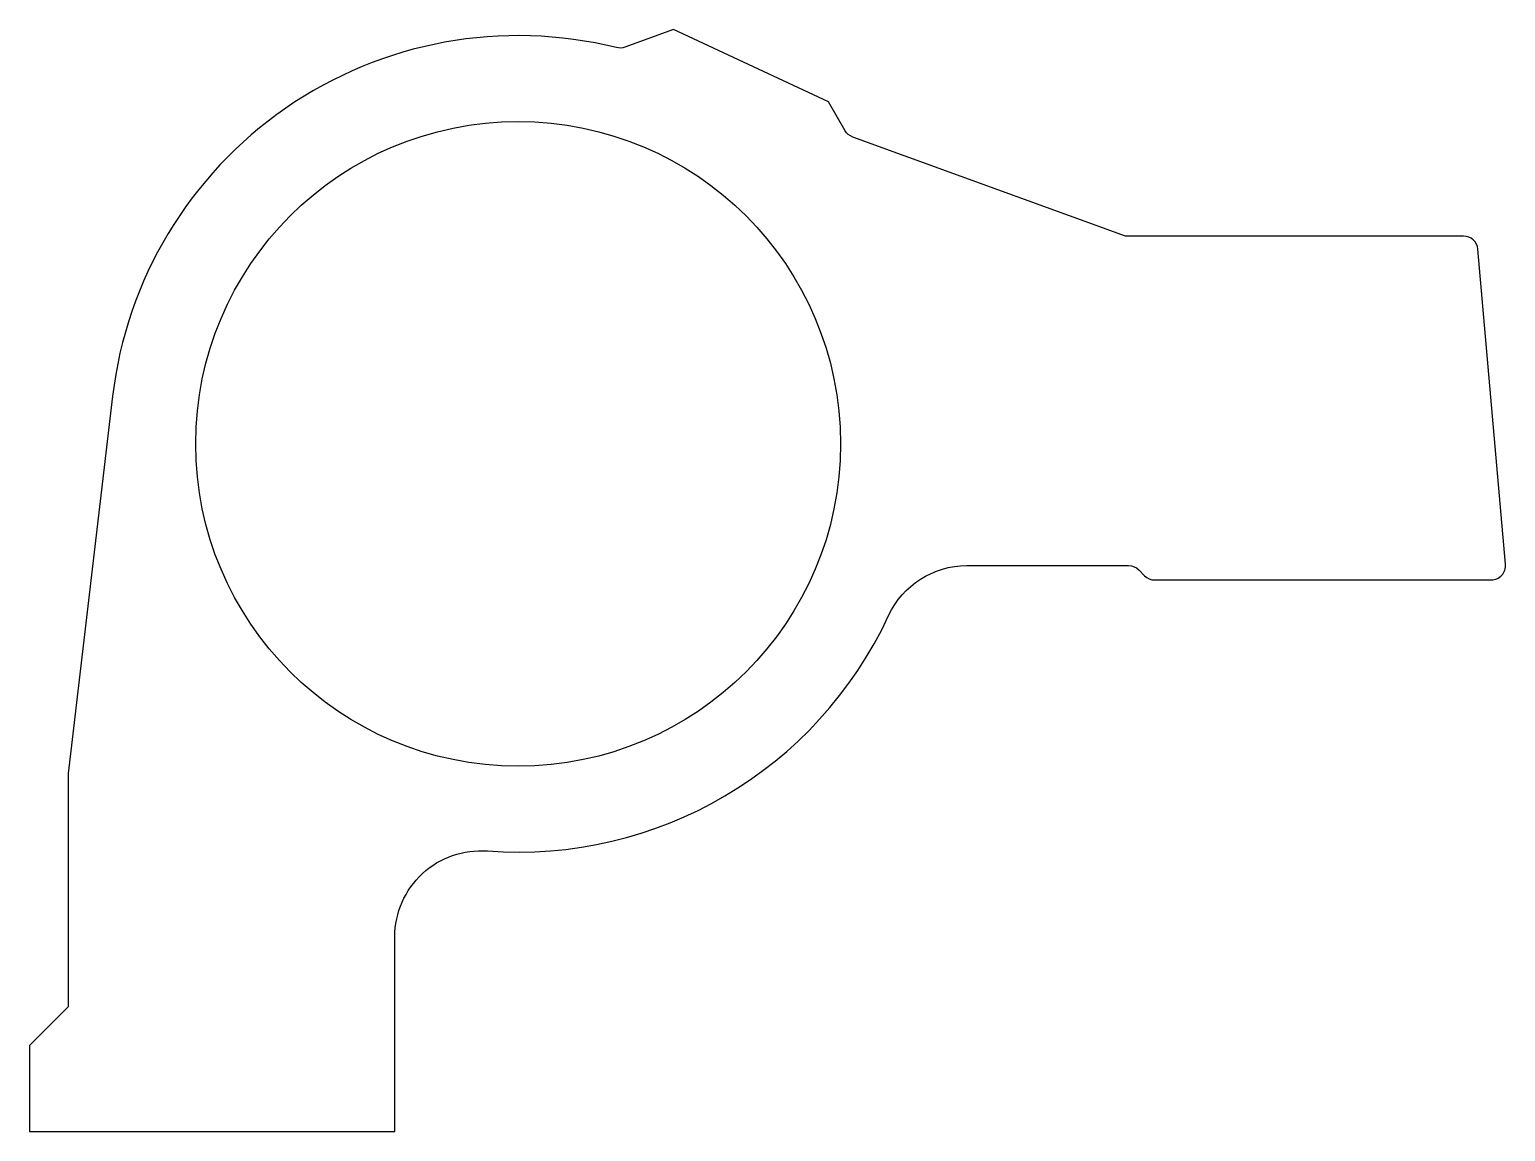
# Model space of a CAD drawing. Extents: x 818 to 921, y -69 to 8.
import ezdxf

# ---------------------------------------------------------------- set-up
doc = ezdxf.new("R2010")
doc.units = 0
doc.header["$LTSCALE"] = 15
doc.layers.get('0').update_dxf_attribs({"linetype": 'CONTINUOUS'})

msp = doc.modelspace()

# ---------------------------------------------------------------- linework, layer by layer
at = {"color": 0, "ltscale": 0.05}
msp.add_lwpolyline([(859.43, 6.37, 0.451654), (824.26, -17.96), (821.16, -44.29), (821.16, -60.59), (818.46, -63.29), (818.46, -69.29), (843.96, -69.29), (843.96, -55.69, -0.436484), (850.42, -49.71, 0.312754), (878.42, -33.27, -0.29217), (883.87, -29.79), (895.16, -29.79, -0.198912), (895.87, -30.08), (896.28, -30.5, 0.198912), (896.99, -30.79), (920.47, -30.79, 0.440011), (921.46, -29.7), (919.54, -7.7, 0.388879), (918.54, -6.79), (894.94, -6.79), (875.91, 0.13, -0.176327), (875.38, 0.57), (874.22, 2.59), (863.4, 7.63), (860.01, 6.4, -0.149142)], format="xyb", close=True, dxfattribs=at)
msp.add_circle((852.56, -21.29), 22.5, dxfattribs=at)

doc.saveas('drawing.dxf')
